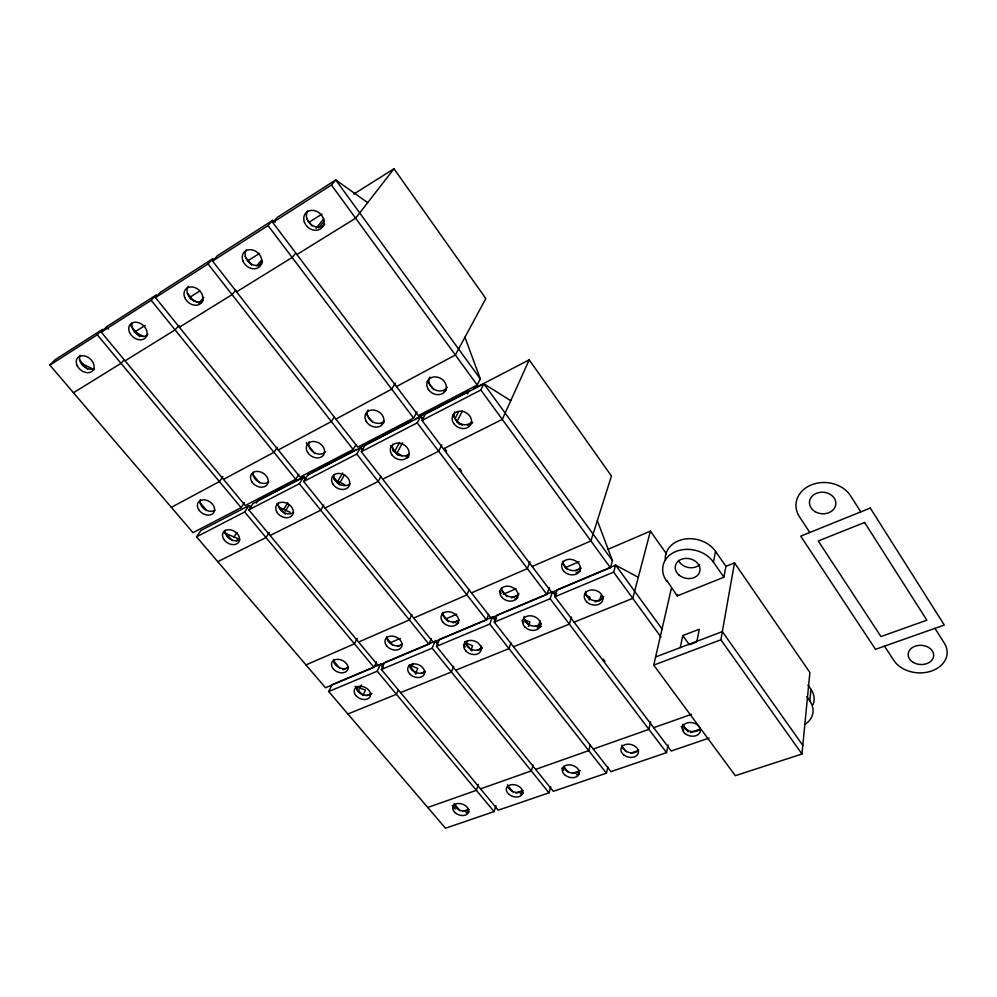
<?xml version="1.0" encoding="UTF-8"?>
<svg xmlns="http://www.w3.org/2000/svg" width="997" height="997" viewBox="0 0 997 997"><rect width="100%" height="100%" fill="white"/><g stroke="black" fill="none" stroke-linecap="round" stroke-linejoin="round"><path stroke-width="1.5" d="M805.165 724.296A26.632 19.703 9.3 0 0 809.838 700.978L810.947 689.351L807.969 685.039M671.392 588.367L653.72 665.124L735.325 775.666L801.962 754.019L809.9 672.501L734.502 562.881L725.916 566.346L723.909 577.226L677.2 595.907L666.831 580.478M801.962 754.019L720.881 639.787L734.502 562.881M723.909 577.226L713.416 562.121L715.534 551.341A27.255 21.76 12.4 0 0 684.179 539.178A27.255 21.76 12.4 0 0 665.335 560.277M696.915 641.27L699.296 629.232L682.771 635.575L680.228 647.614M504.731 611.871L496.942 615.161L494.288 622.153L610.937 771.641L666.519 752.623L668.065 745.058M650.592 721.878L648.935 729.368L593.29 749.021M677.2 595.907L677.511 594.536M448.102 635.75L439.428 639.401L436.499 646.368L553.31 791.344L606.413 773.186L607.896 767.179M607.684 549.459L650.418 531.127L632.759 598.362L574.11 622.165M590.336 744.672L588.753 750.616L535.626 769.385M709.129 738.054L671.255 751.003L554.93 596.729L613.629 572.128L615.635 565.125L638.292 577.3M384.555 662.531L381.365 669.473L498.213 810.187L548.986 792.827L550.705 786.857M510.751 400.707L483.881 383.82L425.333 414.179L421.98 420.398L551.702 592.442L610.413 567.704L612.445 560.725L597.34 520.596M599.396 601.017L600.929 595.782L602.774 598.275M589.202 600.02L590.037 597.24L585.937 595.209M533.108 765.011L531.289 770.918L480.504 788.864M571.568 617.006L569.349 624.097L513.505 646.766M372.242 667.728L332.138 684.627L328.711 691.544L445.485 828.233L494.076 811.608L495.995 805.688M554.93 596.729L557.261 589.738L615.635 565.125L662.083 629.032M494.288 622.153L550.157 598.723L552.512 591.732L556.65 593.738M538.33 626.066L540.1 620.832M423.202 418.142L420.572 416.634L364.977 445.46L361.313 451.728L491.06 618.003L546.929 594.461L549.31 587.482M478.373 784.452L476.367 790.322L427.763 807.483M528.485 626.241L529.93 622.078L524.31 619.548M510.987 642.953L508.956 648.611L455.729 670.221M529.893 561.71L527.376 568.589L471.469 592.903M436.499 646.368L489.751 624.047L492.418 617.068L496.656 618.938M480.105 649.957L481.601 646.044M356.527 449.423L308.11 474.535L303.674 481.514L433.271 642.355L486.511 619.922L488.667 614.339M470.97 649.932L472.59 645.769L465.387 642.816M466.284 643.563L467.419 640.685M453.647 666.345L451.392 671.99L400.582 692.616M469.201 589.389L466.932 594.885L413.68 618.053M381.365 669.473L432.162 648.187L435.116 641.221L437.857 642.317M306.029 478.734L303.3 477.426L252.989 503.51L248.814 509.841L378.137 665.585L428.934 644.187L431.315 638.616M415.462 673.922L417.83 668.389L409.505 665.273M412.048 666.22L413.257 663.429M398.289 690.074L396.445 694.286L347.891 714.002M532.149 566.508L590.897 540.947L611.448 476.055L529.22 359.867L502.289 419.388L443.416 448.837M411.848 614.451L409.356 619.935L358.571 642.031M328.711 691.544L377.227 671.205L380.443 664.276L383.222 665.298M251.655 506.862L248.889 505.641L200.933 530.491L196.546 536.835L325.496 687.768L374 667.329L376.579 661.784M359.581 689.101L361.537 684.951M421.98 420.398L480.853 389.989L483.881 383.82L612.445 560.725M357.138 638.354L354.446 643.825L305.967 664.912M367.706 202.64L335.74 179.946L277.39 217.321L272.792 222.53L418.366 415.612L477.251 385.029L480.305 378.885L464.926 337.26M456.938 421.768L462.434 410.789M441.845 444.861L438.643 451.23L382.736 479.183M455.043 418.653L458.495 411.773M467.481 393.915L468.864 391.173L415.699 418.74M361.313 451.728L417.207 422.865L420.572 416.634L423.351 420.323M396.719 453.548L402.551 442.842M275.259 222.044L272.655 220.349L217.433 255.731L212.548 261.064L357.711 447.105L413.593 418.092L416.995 411.886M381.004 476.342L378.199 481.451L325.047 508.034M394.476 451.791L399.61 442.419M340.014 482.498L344.601 474.672M303.674 481.514L356.776 454.071L360.453 447.803L363.132 449.198M395.286 383.072L391.709 389.142L335.852 419.101M323.751 505.055L320.722 510.19L270.125 535.501M337.31 482.037L342.694 472.914M155.47 297.567L208.049 263.943L212.959 258.597L160.604 292.133L155.47 297.567L300.072 477.04L353.175 449.46L356.141 444.463M285.267 511.199L289.342 504.656M248.814 509.841L299.349 483.732L303.3 477.426L305.232 479.831M269.227 532.41L266 537.557L217.77 561.685M283.671 509.33L287.772 502.775M101.308 332.2L151.195 300.296L156.355 294.85L106.667 326.68L101.308 332.2L245.225 505.529L295.76 479.283L298.938 474.26M334.431 416.634L331.328 421.532L278.275 449.983M236.451 541.172L238.109 538.642L224.138 532.834M233.647 537.495L236.999 532.41M256.217 503.124L257.899 500.581L304.172 476.578L306.104 478.984M196.546 536.835L244.701 511.96L248.889 505.641L250.808 507.959M49.85 365.114L97.257 334.793L102.641 329.272L55.408 359.518L49.85 365.114L192.982 532.66L241.112 507.66L244.489 502.613M277.278 447.366L273.963 452.302L223.502 479.37M222.917 476.603L219.402 481.563L171.359 507.348M396.482 386.574L455.355 354.994L485.826 298.539L393.989 168.767L355.63 218.206L296.919 254.534M318.691 227.827L324.548 220.636M295.685 253.163L292.158 257.475L236.576 291.859M316.012 228.325L323.875 218.729M272.792 222.53L331.44 185.018L335.74 179.946L480.305 378.885M258.51 266.124L262.547 261.388M235.828 290.239L232.064 294.638L179.373 327.24M256.777 265.738L261.688 260.005M201.008 302.789L203.002 300.521M179.061 325.408L175.098 329.882L125.074 360.827M198.814 303.138L203.837 297.48M212.548 261.064L268.031 225.571L272.655 220.349M124.114 359.942L121.011 363.344L73.466 392.756M145.824 336.213L147.93 333.908M134.695 332.001L145.163 325.408M189.48 297.517L199.861 290.974M247.979 260.691L259.606 253.363M309.145 222.181L322.068 214.056M353.785 194.079L393.989 168.767M381.34 423.912L383.982 422.529M443.864 391.16L446.469 389.79M360.665 447.279L411.375 420.983M473.413 388.818L529.22 359.867M307.599 475.208L360.453 447.803L362.31 450.17M406.253 456.377L408.907 455.043M467.493 425.47L472.69 422.84M406.228 458.246L408.882 456.913M390.388 642.666L400.246 638.441M446.693 618.514L456.688 614.227M503.373 594.212L516.047 588.766M565.212 567.679L579.17 561.697M342.931 669.76L348.302 667.479M397.554 646.492L401.766 644.698M453.124 622.826L458.558 620.508M511.611 597.901L518.739 594.873M575.568 570.658L581.139 568.29M456.065 623.86L458.782 622.701M514.863 598.861L517.73 597.639M576.079 572.839L580.254 571.069M373.613 667.143L380.443 664.276L383.297 667.716M385.939 661.958L391.46 659.628M392.83 659.042L435.116 641.221L437.982 644.772M449.51 635.151L492.418 617.068L495.272 620.745M506.027 611.335L543.078 595.707M544.424 595.147L552.512 591.732L556.152 596.542M366.597 695.682L371.968 693.476M421.307 673.212L425.52 671.492M476.84 650.418L482.274 648.187M535.377 626.39L541.072 624.047M595.084 601.876L603.409 598.449M537.271 628.035L541.545 626.278M655.602 656.973L722.327 631.612L802.809 745.37M696.267 642.13L689.388 644.747L682.771 635.575M653.72 665.124L720.881 639.787M653.683 727.685L691.594 714.288M462.571 811.433L468.428 809.402M515.711 793.026L522.727 790.584M572.826 773.223L580.167 770.681M630.877 753.109L637.968 750.654M690.298 732.521L699.956 729.168M465.948 812.842L468.889 811.832M520.409 794.036L523.213 793.064M576.428 774.681L579.369 773.66M355.593 686.634L365.475 690.024L362.933 695.52L355.119 686.36M279.135 507.336L290.164 512.308M82.128 363.78L94.329 369.7M333.895 479.37L344.763 484.679M134.994 332.013L143.07 336.226M392.731 450.706L402.065 455.691M190.489 298.664L197.157 302.415M457.075 422.167L462.296 425.221M79.735 360.054L87.562 369.314M200.036 502.6L206.715 510.514M224.25 531.289L232.276 540.798M333.634 660.911L339.603 667.978M454.258 803.831L460.115 810.785M452.227 805.588L455.168 809.078M97.257 334.793L241.112 507.66M244.701 511.96L374 667.329M377.227 671.205L494.076 811.608M106.667 326.68L108.636 329.06M130.869 325.869L139.73 336.674M252.789 474.56L259.494 482.747M276.817 503.871L285.292 514.19M386.412 637.532L392.893 645.433M409.269 665.398L416.11 673.76M507.461 785.162L513.33 792.316M151.195 300.296L295.76 479.283M299.349 483.732L428.934 644.187M432.162 648.187L548.986 792.827M463.468 644.598L465.287 646.891M561.847 768.151L563.654 770.419M187.349 293.168L193.867 301.368M306.253 442.693L314.902 453.585M333.222 476.616L339.827 484.928M442.07 613.504L448.55 621.654M464.577 641.806L471.855 650.954M568.091 771.977L563.592 766.319A8.661 6.156 17.1 0 0 570.77 772.825A8.661 6.156 17.1 0 0 579.805 770.407M208.049 263.943L353.175 449.46M356.776 454.071L486.511 619.922M489.751 624.047L606.413 773.186M245.15 256.628L251.705 265.14M366.111 413.767L372.429 421.993M390.562 445.547L398.127 455.367M501.354 589.501L506.912 596.717M523.836 618.701L529.282 625.78M621.754 745.918L626.241 751.763M499.372 591.059L501.229 593.464M521.93 620.321L523.749 622.689M268.031 225.571L413.593 418.092M417.207 422.865L546.929 594.461M550.157 598.723L666.519 752.623M444.65 448.588L446.531 451.08M459.642 468.478L461.511 470.97M603.173 658.955L605.029 661.422M306.727 218.829L312.049 225.995M427.401 381.178L433.732 389.69M452.538 414.989L459.629 424.523M562.62 563.081L567.243 569.299M585.052 593.265L589.588 599.359M682.658 724.57L688.03 731.786M681.175 726.377L683.867 729.991M331.44 185.018L477.251 385.029M480.853 389.989L610.413 567.704M613.629 572.128L660.999 637.095M650.418 531.127L666.482 553.821M806.835 696.641L809.838 700.978M715.534 551.341L725.916 566.346M809.801 532.485L799.519 516.832A29.025 23.641 4.8 0 1 811.222 484.953A29.025 23.641 4.8 0 1 850.591 495.845L860.797 511.885M884.489 646.156L893.935 660.55A28.14 21.174 3.6 0 0 931.534 671.006A28.14 21.174 3.6 0 0 944.296 643.077L934.924 628.334M810.947 689.351A26.383 19.628 9.1 0 1 813.078 704.605M666.669 581.164A27.53 21.859 12.5 0 1 675.866 551.503A27.53 21.859 12.5 0 1 713.416 562.121M699.72 564.589A12.4 9.908 12.5 0 1 688.179 567.48A12.4 9.908 12.5 0 1 678.483 560.389M700.318 728.62A9.147 6.705 12.9 0 1 690.46 731.299A9.147 6.705 12.9 0 1 683.182 724.345M603.696 596.592A9.472 7.39 17 0 1 592.928 600.406A9.472 7.39 17 0 1 585.575 591.47M638.666 749.993A8.898 6.431 15.1 0 1 628.795 752.423A8.898 6.431 15.1 0 1 621.966 745.12M540.947 623.374A9.222 7.054 19.5 0 1 530.043 625.269A9.222 7.054 19.5 0 1 524.173 616.358M481.9 647.639A8.998 6.73 21.5 0 1 471.868 649.57A8.998 6.73 21.5 0 1 465.425 641.482M522.777 790.858A8.45 5.907 18.8 0 1 513.667 791.83A8.45 5.907 18.8 0 1 507.71 785.212M425.171 671.293A8.786 6.418 23.1 0 1 415.525 672.439A8.786 6.418 23.1 0 1 409.493 664.75M469.001 809.489A8.263 5.658 20.2 0 1 460.228 810.387A8.263 5.658 20.2 0 1 454.283 803.956M371.42 693.364A8.587 6.132 24.4 0 1 361.724 694.261A8.587 6.132 24.4 0 1 356.141 686.322M580.541 567.617A9.546 7.552 18.3 0 1 569.586 569.935A9.546 7.552 18.3 0 1 563.043 561.124M471.855 421.806A9.995 8.288 26.8 0 1 459.38 423.177A9.995 8.288 26.8 0 1 454.657 411.873M518.914 593.439A9.297 7.191 20.8 0 1 508.47 596.393A9.297 7.191 20.8 0 1 501.466 587.719M409.256 453.76A9.758 7.851 28.6 0 1 397.803 454.433A9.758 7.851 28.6 0 1 392.656 444.301M459.019 619.798A9.073 6.854 22.7 0 1 448.538 620.944A9.073 6.854 22.7 0 1 442.905 612.332M350.296 483.557A9.534 7.453 29.9 0 1 339.267 484.143A9.534 7.453 29.9 0 1 334.045 474.36M402.265 644.261A8.873 6.543 24.3 0 1 392.245 644.648A8.873 6.543 24.3 0 1 386.973 636.51M293.691 512.371A9.322 7.079 30.8 0 1 283.185 512.171A9.322 7.079 30.8 0 1 278.275 502.962M348.564 667.143A8.674 6.244 25.6 0 1 338.893 667.479A8.674 6.244 25.6 0 1 333.584 659.578M239.754 539.726A9.123 6.73 31.5 0 1 229.759 538.879A9.123 6.73 31.5 0 1 225.148 530.205M447.292 387.21A10.12 8.45 29.3 0 1 434.268 389.391A10.12 8.45 29.3 0 1 429.782 377.065M324.785 224.2A10.855 9.123 42.7 0 1 311.176 224.637A10.855 9.123 42.7 0 1 307.649 210.99M384.231 421.083A9.883 8.001 30.7 0 1 371.869 421.307A9.883 8.001 30.7 0 1 368.043 409.966M261.85 263.918A10.593 8.612 41.8 0 1 249.138 262.473A10.593 8.612 41.8 0 1 246.172 250.01M325.309 451.99A9.658 7.577 31.7 0 1 313.806 452.401A9.658 7.577 31.7 0 1 309.095 441.92M202.777 300.832A10.344 8.138 41 0 1 190.39 298.277A10.344 8.138 41 0 1 188.383 286.313M268.779 481.863A9.447 7.191 32.4 0 1 258.223 481.738A9.447 7.191 32.4 0 1 253.176 472.329M147.344 335.428A10.107 7.702 40.4 0 1 136.078 333.571A10.107 7.702 40.4 0 1 132.352 322.754M214.928 510.227A9.247 6.829 32.9 0 1 204.497 509.143A9.247 6.829 32.9 0 1 200.322 499.858M94.079 368.616A9.883 7.303 39.9 0 1 83.063 365.824A9.883 7.303 39.9 0 1 80.221 355.356M870.269 508.059L800.716 536.149L875.503 649.334L944.284 625.032L870.269 508.059M864.586 522.478L818.25 540.985L880.962 636.56L926.861 620.171L864.586 522.478M678.969 575.007A12.525 9.958 12.6 0 0 699.657 571.917A12.525 9.958 12.6 0 0 684.229 558.557A12.525 9.958 12.6 0 0 678.969 575.007M815.147 511.66A13.198 10.768 4.9 0 0 835.798 504.258A13.198 10.768 4.9 0 0 817.017 493.091A13.198 10.768 4.9 0 0 815.147 511.66M913.302 662.419A12.774 9.596 3.6 0 0 933.603 656.375A12.774 9.596 3.6 0 0 915.857 645.956A12.774 9.596 3.6 0 0 913.302 662.419M685.026 733.58A9.172 6.717 12.9 0 0 700.143 731.923A9.172 6.717 12.9 0 0 688.865 722.551A9.172 6.717 12.9 0 0 685.026 733.58M586.635 601.764A9.509 7.403 17 0 0 602.462 600.855A9.509 7.403 17 0 0 591.632 589.925A9.509 7.403 17 0 0 586.635 601.764M623.698 754.841A8.923 6.443 15.1 0 0 638.23 753.321A8.923 6.443 15.1 0 0 627.076 744.211A8.923 6.443 15.1 0 0 623.698 754.841M524.995 627.15A9.26 7.066 19.5 0 0 540.224 626.353A9.26 7.066 19.5 0 0 529.469 615.772A9.26 7.066 19.5 0 0 524.995 627.15M564.514 774.607A8.699 6.169 17.1 0 0 578.908 774.333A8.699 6.169 17.1 0 0 568.951 764.836A8.699 6.169 17.1 0 0 564.514 774.607M465.661 650.717A9.023 6.742 21.5 0 0 480.654 651.29A9.023 6.742 21.5 0 0 471.145 640.386A9.023 6.742 21.5 0 0 465.661 650.717M508.57 794.023A8.487 5.907 18.8 0 0 522.453 793.824A8.487 5.907 18.8 0 0 512.57 784.589A8.487 5.907 18.8 0 0 508.57 794.023M409.655 673.822A8.823 6.431 23.1 0 0 424.136 674.433A8.823 6.431 23.1 0 0 414.665 663.865A8.823 6.431 23.1 0 0 409.655 673.822M455.043 812.605A8.288 5.658 20.2 0 0 468.465 812.468A8.288 5.658 20.2 0 0 458.645 803.482A8.288 5.658 20.2 0 0 455.043 812.605M356.166 695.869A8.624 6.144 24.4 0 0 370.174 696.529A8.624 6.144 24.4 0 0 360.74 686.272A8.624 6.144 24.4 0 0 356.166 695.869M564.065 571.468A9.584 7.565 18.3 0 0 579.98 570.446A9.584 7.565 18.3 0 0 568.975 559.317A9.584 7.565 18.3 0 0 564.065 571.468M453.71 423.463A10.032 8.3 26.7 0 0 470.509 424.909A10.032 8.3 26.7 0 0 461.299 411.225A10.032 8.3 26.7 0 0 453.71 423.463M501.778 597.191A9.334 7.203 20.8 0 0 517.381 597.614A9.334 7.203 20.8 0 0 507.685 586.149A9.334 7.203 20.8 0 0 501.778 597.191M391.971 454.856A9.796 7.864 28.5 0 0 408.184 456.352A9.796 7.864 28.5 0 0 398.95 443.142A9.796 7.864 28.5 0 0 391.971 454.856M443.029 622.327A9.11 6.867 22.7 0 0 458.097 622.813A9.11 6.867 22.7 0 0 448.426 611.709A9.11 6.867 22.7 0 0 443.029 622.327M332.811 483.931A9.571 7.465 29.8 0 0 348.564 486.835A9.571 7.465 29.8 0 0 340.638 473.587A9.571 7.465 29.8 0 0 332.811 483.931M387.035 646.305A8.898 6.543 24.3 0 0 401.592 646.841A8.898 6.543 24.3 0 0 391.946 636.086A8.898 6.543 24.3 0 0 387.035 646.305M277.004 512.346A9.359 7.091 30.8 0 0 292.271 515.212A9.359 7.091 30.8 0 0 284.282 502.426A9.359 7.091 30.8 0 0 277.004 512.346M333.048 668.551A8.711 6.244 25.5 0 0 347.355 670.333A8.711 6.244 25.5 0 0 338.893 659.403A8.711 6.244 25.5 0 0 333.048 668.551M223.839 539.389A9.16 6.742 31.4 0 0 238.669 542.243A9.16 6.742 31.4 0 0 230.619 529.881A9.16 6.742 31.4 0 0 223.839 539.389M428.423 389.515A10.157 8.462 29.2 0 0 445.335 390.899A10.157 8.462 29.2 0 0 435.926 376.916A10.157 8.462 29.2 0 0 428.423 389.515M304.347 222.044A10.905 9.147 42.5 0 0 321.62 228.014A10.905 9.147 42.5 0 0 315.688 210.978A10.905 9.147 42.5 0 0 304.347 222.044M366.198 421.32A9.92 8.013 30.7 0 0 382.586 424.211A9.92 8.013 30.7 0 0 374.536 410.178A9.92 8.013 30.7 0 0 366.198 421.32M242.907 260.803A10.631 8.624 41.6 0 0 259.681 266.635A10.631 8.624 41.6 0 0 253.537 250.284A10.631 8.624 41.6 0 0 242.907 260.803M307.587 452.302A9.696 7.59 31.7 0 0 323.452 455.168A9.696 7.59 31.7 0 0 315.326 441.646A9.696 7.59 31.7 0 0 307.587 452.302M184.719 297.517A10.381 8.15 40.9 0 0 201.02 303.213A10.381 8.15 40.9 0 0 194.702 287.51A10.381 8.15 40.9 0 0 184.719 297.517M251.855 481.75A9.484 7.203 32.4 0 0 267.233 484.604A9.484 7.203 32.4 0 0 259.046 471.544A9.484 7.203 32.4 0 0 251.855 481.75M129.51 332.35A10.144 7.714 40.4 0 0 145.375 337.908A10.144 7.714 40.4 0 0 138.895 322.804A10.144 7.714 40.4 0 0 129.51 332.35M198.789 509.791A9.272 6.842 32.9 0 0 213.719 512.62A9.272 6.842 32.9 0 0 205.482 500.008A9.272 6.842 32.9 0 0 198.789 509.791M77.081 365.425A9.92 7.315 39.9 0 0 92.522 370.859A9.92 7.315 39.9 0 0 85.916 356.328A9.92 7.315 39.9 0 0 77.081 365.425"/></g></svg>
